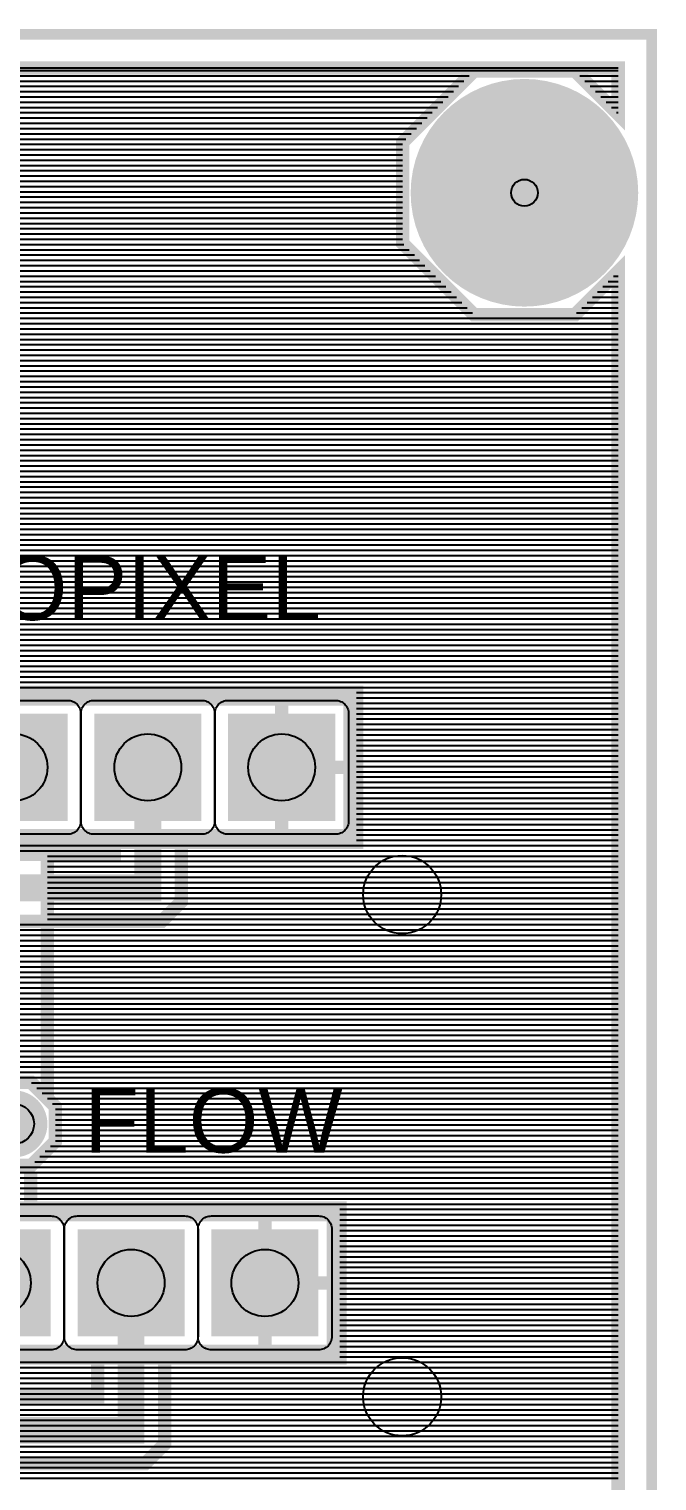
# Model space of a CAD drawing. Header units: inches. Extents: x -1.29 to 1.29, y -0.9 to 0.9.
# Drawn here: x 0.825 to 1.294, y -0.18 to 0.904 of the extents above; entities that cross this region are included whole.
import ezdxf

# ---------------------------------------------------------------- set-up
doc = ezdxf.new("R2010")
doc.units = ezdxf.units.IN
doc.layers.get('0').update_dxf_attribs({"linetype": 'CONTINUOUS'})

# ---------------------------------------------------------------- blocks, each defined once
blk = doc.blocks.new('EPAD')
at = {"const_width": 0.5}
blk.add_lwpolyline([(-0.25, 0, 1), (0.25, 0, 1)], format="xyb", close=True, dxfattribs=at)
blk = doc.blocks.new('RPAD')
blk.add_trace([(-0.5, -0.5), (-0.5, 0.5), (0.5, -0.5), (0.5, 0.5)])

msp = doc.modelspace()

# ---------------------------------------------------------------- linework, layer by layer
for points, const_width in [([(-1.29, -0.89998), (1.29, -0.89998), (1.29, 0.89998), (-1.29, 0.89998), (-1.29, -0.89998)], 0.008), ([(-1.29, -0.89998), (1.29, -0.89998), (1.29, 0.89998), (-1.29, 0.89998), (-1.29, -0.89998)], 0.008), ([(-1.29, -0.89998), (1.29, -0.89998), (1.29, 0.89998), (-1.29, 0.89998), (-1.29, -0.89998)], 0.008), ([(1.265, 0.840402), (1.232689, 0.872713), (1.157302, 0.872713), (1.103996, 0.819406), (1.103996, 0.74402), (1.157302, 0.690713), (1.232689, 0.690713), (1.265, 0.723024), (1.265, -0.751287), (1.220415, -0.706702), (1.145028, -0.706702), (1.091722, -0.760008), (1.091722, -0.835395), (1.131307, -0.87498), (-1.131307, -0.87498), (-1.099, -0.842674), (-1.099, -0.767287), (-1.152307, -0.713981), (-1.227693, -0.713981), (-1.265, -0.751287), (-1.265, 0.87498), (1.265, 0.87498), (1.265, 0.840402)], 0.01), ([(1.265, 0.840402), (1.232689, 0.872713), (1.157302, 0.872713), (1.103996, 0.819406), (1.103996, 0.74402), (1.157302, 0.690713), (1.232689, 0.690713), (1.265, 0.723024), (1.265, -0.751287), (1.220415, -0.706702), (1.145028, -0.706702), (1.091722, -0.760008), (1.091722, -0.835395), (1.131307, -0.87498), (-1.131307, -0.87498), (-1.099, -0.842674), (-1.099, -0.767287), (-1.152307, -0.713981), (-1.227693, -0.713981), (-1.265, -0.751287), (-1.265, 0.87498), (1.265, 0.87498), (1.265, 0.840402)], 0.01), ([(1.069641, 0.296697), (0.838641, 0.296697), (0.838641, 0.105278), (0.844641, 0.099278), (0.844641, 0.073596), (0.826482, 0.055437), (0.800801, 0.055437), (0.782642, 0.073596), (0.782642, 0.099278), (0.788642, 0.105278), (0.788642, 0.296697), (0.757642, 0.296697), (0.757642, 0.408696), (1.069641, 0.408696), (1.069641, 0.296697)], 0.01), ([(0.757642, 0.408696), (1.069641, 0.408696), (1.069641, 0.296697)], 0.01), ([(1.013642, 0.408696), (1.013642, 0.352697)], 0.01), ([(0.763642, 0.302697), (1.063642, 0.302697), (1.063642, 0.402697), (0.763642, 0.402697), (0.763642, 0.302697)], 0.008), ([(0.763642, 0.302697), (1.063642, 0.302697), (1.063642, 0.402697), (0.763642, 0.402697), (0.763642, 0.302697)], 0.008), ([(0.763642, 0.302697), (1.063642, 0.302697), (1.063642, 0.402697), (0.763642, 0.402697), (0.763642, 0.302697)], 0.008), ([(0.913642, 0.352697), (0.913642, 0.262697), (0.546142, 0.262697), (0.501142, 0.262697), (0.452402, 0.311437), (0.371142, 0.311437)], 0.02), ([(1.069641, 0.352697), (1.013642, 0.352697)], 0.01), ([(1.013642, 0.296697), (1.013642, 0.352697)], 0.01), ([(0.511496, 0.287696), (0.888642, 0.287696), (0.888642, 0.296697), (0.757642, 0.296697)], 0.01), ([(1.069641, 0.296697), (0.938641, 0.296697), (0.938641, 0.252342), (0.923996, 0.237697), (0.556496, 0.237697)], 0.01), ([(0.800801, 0.117437), (0.826482, 0.117437), (0.844641, 0.099278), (0.844641, 0.073596), (0.826482, 0.055437), (0.826141, 0.055437), (0.826141, 0.023696), (1.057141, 0.023696), (1.057141, -0.088303), (0.926141, -0.088303), (0.926141, -0.152658), (0.911496, -0.167303), (0.559982, -0.167303)], 0.01), ([(1.057141, -0.088303), (0.745142, -0.088303), (0.745142, 0.023696), (1.057141, 0.023696), (1.057141, -0.088303)], 0.01), ([(0.751142, -0.082303), (1.051142, -0.082303), (1.051142, 0.017697), (0.751142, 0.017697), (0.751142, -0.082303)], 0.008), ([(0.751142, -0.082303), (1.051142, -0.082303), (1.051142, 0.017697), (0.751142, 0.017697), (0.751142, -0.082303)], 0.008), ([(0.751142, -0.082303), (1.051142, -0.082303), (1.051142, 0.017697), (0.751142, 0.017697), (0.751142, -0.082303)], 0.008), ([(1.001142, 0.023696), (1.001142, -0.032303)], 0.01), ([(0.901142, -0.032303), (0.901142, -0.142303), (0.541142, -0.142303)], 0.02), ([(1.057141, -0.032303), (1.001142, -0.032303)], 0.01), ([(1.001142, -0.088303), (1.001142, -0.032303)], 0.01), ([(0.566141, -0.117304), (0.876143, -0.117304), (0.876143, -0.088303), (0.745142, -0.088303)], 0.01)]:
    msp.add_lwpolyline(points, dxfattribs=dict(const_width=const_width))
for points in [[(-1.265, 0.87498), (1.265, 0.87498)], [(-1.265, 0.87498), (1.265, 0.87498)], [(-1.265, 0.873051), (1.265, 0.873051)], [(-1.265, 0.873051), (1.265, 0.873051)], [(-1.130992, 0.869114), (1.153704, 0.869114)], [(-1.130992, 0.869114), (1.153704, 0.869114)], [(1.236287, 0.869114), (1.265, 0.869114)], [(1.236287, 0.869114), (1.265, 0.869114)], [(-1.127055, 0.865177), (1.149767, 0.865177)], [(-1.127055, 0.865177), (1.149767, 0.865177)], [(-1.123118, 0.86124), (1.14583, 0.86124)], [(-1.123118, 0.86124), (1.14583, 0.86124)], [(-1.119181, 0.857303), (1.141893, 0.857303)], [(-1.119181, 0.857303), (1.141893, 0.857303)], [(1.240224, 0.865177), (1.265, 0.865177)], [(1.240224, 0.865177), (1.265, 0.865177)], [(1.244161, 0.86124), (1.265, 0.86124)], [(1.244161, 0.86124), (1.265, 0.86124)], [(1.248098, 0.857303), (1.265, 0.857303)], [(1.248098, 0.857303), (1.265, 0.857303)], [(-1.115244, 0.853366), (1.137956, 0.853366)], [(-1.115244, 0.853366), (1.137956, 0.853366)], [(-1.111307, 0.849429), (1.134019, 0.849429)], [(-1.111307, 0.849429), (1.134019, 0.849429)], [(1.252035, 0.853366), (1.265, 0.853366)], [(1.252035, 0.853366), (1.265, 0.853366)], [(1.255972, 0.849429), (1.265, 0.849429)], [(1.255972, 0.849429), (1.265, 0.849429)], [(-1.10737, 0.845492), (1.130082, 0.845492)], [(-1.10737, 0.845492), (1.130082, 0.845492)], [(-1.103433, 0.841555), (1.126145, 0.841555)], [(-1.103433, 0.841555), (1.126145, 0.841555)], [(-1.099496, 0.837618), (1.122208, 0.837618)], [(-1.099496, 0.837618), (1.122208, 0.837618)], [(1.259909, 0.845492), (1.265, 0.845492)], [(1.259909, 0.845492), (1.265, 0.845492)], [(1.263846, 0.841555), (1.265, 0.841555)], [(1.263846, 0.841555), (1.265, 0.841555)], [(-1.095559, 0.833681), (1.118271, 0.833681)], [(-1.095559, 0.833681), (1.118271, 0.833681)], [(-1.091622, 0.829744), (1.114334, 0.829744)], [(-1.091622, 0.829744), (1.114334, 0.829744)], [(-1.087685, 0.825807), (1.110397, 0.825807)], [(-1.087685, 0.825807), (1.110397, 0.825807)], [(-1.083748, 0.82187), (1.10646, 0.82187)], [(-1.083748, 0.82187), (1.10646, 0.82187)], [(-1.081284, 0.817933), (1.103996, 0.817933)], [(-1.081284, 0.817933), (1.103996, 0.817933)], [(-1.081284, 0.813996), (1.103996, 0.813996)], [(-1.081284, 0.813996), (1.103996, 0.813996)], [(-1.081284, 0.810059), (1.103996, 0.810059)], [(-1.081284, 0.810059), (1.103996, 0.810059)], [(-1.081284, 0.806122), (1.103996, 0.806122)], [(-1.081284, 0.806122), (1.103996, 0.806122)], [(-1.081284, 0.802185), (1.103996, 0.802185)], [(-1.081284, 0.802185), (1.103996, 0.802185)], [(-1.081284, 0.798248), (1.103996, 0.798248)], [(-1.081284, 0.798248), (1.103996, 0.798248)], [(-1.081284, 0.794311), (1.103996, 0.794311)], [(-1.081284, 0.794311), (1.103996, 0.794311)], [(-1.081284, 0.790374), (1.103996, 0.790374)], [(-1.081284, 0.786437), (1.103996, 0.786437)], [(-1.081284, 0.7825), (1.103996, 0.7825)], [(0.734641, 0.790374), (1.103996, 0.790374)], [(0.734641, 0.786437), (1.103996, 0.786437)], [(0.734641, 0.7825), (1.103996, 0.7825)], [(-1.081284, 0.778563), (1.103996, 0.778563)], [(-1.081284, 0.774626), (1.103996, 0.774626)], [(-1.081284, 0.770689), (1.103996, 0.770689)], [(0.734641, 0.778563), (1.103996, 0.778563)], [(0.734641, 0.774626), (1.103996, 0.774626)], [(0.734641, 0.770689), (1.103996, 0.770689)], [(-1.081284, 0.766752), (1.103996, 0.766752)], [(-1.081284, 0.762815), (1.103996, 0.762815)], [(0.734641, 0.766752), (1.103996, 0.766752)], [(0.734641, 0.762815), (1.103996, 0.762815)], [(-1.081284, 0.758878), (1.103996, 0.758878)], [(-1.081284, 0.754941), (1.103996, 0.754941)], [(-1.081284, 0.751004), (1.103996, 0.751004)], [(0.734641, 0.758878), (1.103996, 0.758878)], [(0.734641, 0.754941), (1.103996, 0.754941)], [(0.734641, 0.751004), (1.103996, 0.751004)], [(-1.08611, 0.739193), (1.108823, 0.739193)], [(-1.082173, 0.74313), (1.104886, 0.74313)], [(-1.081284, 0.747067), (1.103996, 0.747067)], [(0.734641, 0.747067), (1.103996, 0.747067)], [(0.734641, 0.74313), (1.104886, 0.74313)], [(0.734641, 0.739193), (1.108823, 0.739193)], [(-1.097921, 0.727382), (1.120634, 0.727382)], [(-1.093984, 0.731319), (1.116697, 0.731319)], [(-1.090047, 0.735256), (1.11276, 0.735256)], [(0.734641, 0.735256), (1.11276, 0.735256)], [(0.734641, 0.731319), (1.116697, 0.731319)], [(0.734641, 0.727382), (1.120634, 0.727382)], [(-1.109732, 0.715571), (1.132445, 0.715571)], [(-1.105795, 0.719508), (1.128508, 0.719508)], [(-1.101858, 0.723445), (1.124571, 0.723445)], [(0.554882, 0.723445), (1.124571, 0.723445)], [(0.734641, 0.719508), (1.128508, 0.719508)], [(0.734641, 0.715571), (1.132445, 0.715571)], [(1.257546, 0.715571), (1.265, 0.715571)], [(1.257546, 0.715571), (1.265, 0.715571)], [(1.261483, 0.719508), (1.265, 0.719508)], [(1.261483, 0.719508), (1.265, 0.719508)], [(-1.117606, 0.707697), (1.140319, 0.707697)], [(-1.113669, 0.711634), (1.136382, 0.711634)], [(0.734641, 0.711634), (1.136382, 0.711634)], [(0.734641, 0.707697), (1.140319, 0.707697)], [(1.249672, 0.707697), (1.265, 0.707697)], [(1.249672, 0.707697), (1.265, 0.707697)], [(1.253609, 0.711634), (1.265, 0.711634)], [(1.253609, 0.711634), (1.265, 0.711634)], [(-1.129417, 0.695886), (1.15213, 0.695886)], [(-1.12548, 0.699823), (1.148193, 0.699823)], [(-1.121543, 0.70376), (1.144256, 0.70376)], [(0.734641, 0.70376), (1.144256, 0.70376)], [(0.734641, 0.699823), (1.148193, 0.699823)], [(0.734641, 0.695886), (1.15213, 0.695886)], [(1.237861, 0.695886), (1.265, 0.695886)], [(1.237861, 0.695886), (1.265, 0.695886)], [(1.241798, 0.699823), (1.265, 0.699823)], [(1.241798, 0.699823), (1.265, 0.699823)], [(1.245735, 0.70376), (1.265, 0.70376)], [(1.245735, 0.70376), (1.265, 0.70376)], [(-1.265, 0.688012), (1.265, 0.688012)], [(-1.265, 0.684075), (1.265, 0.684075)], [(-1.133354, 0.691949), (1.156067, 0.691949)], [(0.734641, 0.691949), (1.156067, 0.691949)], [(0.734641, 0.688012), (1.265, 0.688012)], [(0.734641, 0.684075), (1.265, 0.684075)], [(1.233924, 0.691949), (1.265, 0.691949)], [(1.233924, 0.691949), (1.265, 0.691949)], [(-1.265, 0.680138), (1.265, 0.680138)], [(-1.265, 0.676201), (1.265, 0.676201)], [(-1.265, 0.672264), (1.265, 0.672264)], [(0.734641, 0.680138), (1.265, 0.680138)], [(0.734641, 0.676201), (1.265, 0.676201)], [(0.734641, 0.672264), (1.265, 0.672264)], [(-1.265, 0.668327), (1.265, 0.668327)], [(-1.265, 0.66439), (1.265, 0.66439)], [(0.734641, 0.668327), (1.265, 0.668327)], [(0.734641, 0.66439), (1.265, 0.66439)], [(-1.265, 0.660453), (1.265, 0.660453)], [(-1.265, 0.656516), (1.265, 0.656516)], [(-1.265, 0.652579), (1.265, 0.652579)], [(0.554882, 0.652579), (1.265, 0.652579)], [(0.734641, 0.660453), (1.265, 0.660453)], [(0.734641, 0.656516), (1.265, 0.656516)], [(-1.265, 0.648642), (1.265, 0.648642)], [(-1.265, 0.644705), (1.265, 0.644705)], [(-1.265, 0.640768), (1.265, 0.640768)], [(0.554882, 0.648642), (1.265, 0.648642)], [(0.554882, 0.644705), (1.265, 0.644705)], [(0.554882, 0.640768), (1.265, 0.640768)], [(-1.265, 0.636831), (1.265, 0.636831)], [(-1.265, 0.632894), (1.265, 0.632894)], [(-1.265, 0.628957), (1.265, 0.628957)], [(0.554882, 0.636831), (1.265, 0.636831)], [(0.554882, 0.632894), (1.265, 0.632894)], [(0.554882, 0.628957), (1.265, 0.628957)], [(-1.265, 0.62502), (1.265, 0.62502)], [(-1.265, 0.621083), (1.265, 0.621083)], [(0.554882, 0.62502), (1.265, 0.62502)], [(0.554882, 0.621083), (1.265, 0.621083)], [(-1.265, 0.617146), (1.265, 0.617146)], [(-1.265, 0.613209), (1.265, 0.613209)], [(-1.265, 0.609272), (1.265, 0.609272)], [(0.554882, 0.617146), (1.265, 0.617146)], [(0.554882, 0.613209), (1.265, 0.613209)], [(0.554882, 0.609272), (1.265, 0.609272)], [(-1.265, 0.605335), (1.265, 0.605335)], [(-1.265, 0.601398), (1.265, 0.601398)], [(-1.265, 0.597461), (1.265, 0.597461)], [(0.554882, 0.605335), (1.265, 0.605335)], [(0.554882, 0.601398), (1.265, 0.601398)], [(0.554882, 0.597461), (1.265, 0.597461)], [(-1.265, 0.593524), (1.265, 0.593524)], [(-1.265, 0.589587), (1.265, 0.589587)], [(-1.265, 0.58565), (1.265, 0.58565)], [(0.554882, 0.593524), (1.265, 0.593524)], [(0.554882, 0.589587), (1.265, 0.589587)], [(0.554882, 0.58565), (1.265, 0.58565)], [(-1.265, 0.581713), (1.265, 0.581713)], [(-1.265, 0.577776), (1.265, 0.577776)], [(0.554882, 0.581713), (1.265, 0.581713)], [(0.554882, 0.577776), (1.265, 0.577776)], [(-1.265, 0.573839), (1.265, 0.573839)], [(-1.265, 0.569902), (1.265, 0.569902)], [(-1.265, 0.565965), (1.265, 0.565965)], [(0.554882, 0.573839), (1.265, 0.573839)], [(0.554882, 0.569902), (1.265, 0.569902)], [(0.554882, 0.565965), (1.265, 0.565965)], [(-1.265, 0.562028), (1.265, 0.562028)], [(-1.265, 0.558091), (1.265, 0.558091)], [(-1.265, 0.554154), (1.265, 0.554154)], [(0.554882, 0.562028), (1.265, 0.562028)], [(0.554882, 0.558091), (1.265, 0.558091)], [(0.554882, 0.554154), (1.265, 0.554154)], [(-1.265, 0.550217), (1.265, 0.550217)], [(-1.265, 0.54628), (1.265, 0.54628)], [(-1.265, 0.542343), (1.265, 0.542343)], [(0.554882, 0.550217), (1.265, 0.550217)], [(0.554882, 0.54628), (1.265, 0.54628)], [(0.554882, 0.542343), (1.265, 0.542343)], [(-1.265, 0.538406), (1.265, 0.538406)], [(-1.265, 0.534469), (1.265, 0.534469)], [(0.554882, 0.538406), (1.265, 0.538406)], [(0.554882, 0.534469), (1.265, 0.534469)], [(-1.265, 0.530532), (1.265, 0.530532)], [(-1.265, 0.526594), (1.265, 0.526594)], [(-1.265, 0.522657), (1.265, 0.522657)], [(0.554882, 0.530532), (1.265, 0.530532)], [(0.554882, 0.526594), (1.265, 0.526594)], [(0.563381, 0.522657), (1.265, 0.522657)], [(-1.265, 0.51872), (1.265, 0.51872)], [(-1.265, 0.514783), (1.265, 0.514783)], [(-1.265, 0.510846), (1.265, 0.510846)], [(0.563381, 0.51872), (1.265, 0.51872)], [(0.563381, 0.514783), (1.265, 0.514783)], [(0.563381, 0.510846), (1.265, 0.510846)], [(-0.210393, 0.506909), (1.265, 0.506909)], [(-0.206456, 0.502972), (1.265, 0.502972)], [(-0.206358, 0.499035), (1.265, 0.499035)], [(0.563381, 0.506909), (1.265, 0.506909)], [(0.563381, 0.502972), (1.265, 0.502972)], [(0.563381, 0.499035), (1.265, 0.499035)], [(-0.207716, 0.491161), (1.265, 0.491161)], [(-0.206358, 0.495098), (1.265, 0.495098)], [(0.563381, 0.495098), (1.265, 0.495098)], [(0.563381, 0.491161), (1.265, 0.491161)], [(-1.265, 0.483287), (1.265, 0.483287)], [(-1.265, 0.47935), (1.265, 0.47935)], [(-0.211653, 0.487224), (1.265, 0.487224)], [(0.563381, 0.487224), (1.265, 0.487224)], [(0.563381, 0.483287), (1.265, 0.483287)], [(0.563381, 0.47935), (1.265, 0.47935)], [(-1.265, 0.475413), (1.265, 0.475413)], [(-0.51496, 0.471476), (1.265, 0.471476)], [(-0.511358, 0.467539), (1.265, 0.467539)], [(0.563381, 0.475413), (1.265, 0.475413)], [(0.563381, 0.471476), (1.265, 0.471476)], [(0.563381, 0.467539), (1.265, 0.467539)], [(-0.513149, 0.455728), (1.265, 0.455728)], [(-0.511358, 0.463602), (1.265, 0.463602)], [(-0.511358, 0.459665), (1.265, 0.459665)], [(0.563381, 0.463602), (1.265, 0.463602)], [(0.563381, 0.459665), (1.265, 0.459665)], [(0.563381, 0.455728), (1.265, 0.455728)], [(-1.265, 0.447854), (1.265, 0.447854)], [(-0.517086, 0.451791), (1.265, 0.451791)], [(0.563381, 0.451791), (1.265, 0.451791)], [(0.563381, 0.447854), (1.265, 0.447854)], [(-1.265, 0.443917), (1.265, 0.443917)], [(-1.265, 0.43998), (1.265, 0.43998)], [(-1.265, 0.436043), (1.265, 0.436043)], [(0.384843, 0.436043), (1.265, 0.436043)], [(0.563381, 0.443917), (1.265, 0.443917)], [(0.563381, 0.43998), (1.265, 0.43998)], [(-1.265, 0.432106), (1.265, 0.432106)], [(-1.265, 0.428169), (1.265, 0.428169)], [(-1.265, 0.424232), (1.265, 0.424232)], [(0.373031, 0.424232), (1.265, 0.424232)], [(0.376969, 0.428169), (1.265, 0.428169)], [(0.380906, 0.432106), (1.265, 0.432106)], [(-1.265, 0.420295), (1.265, 0.420295)], [(-1.265, 0.416358), (1.265, 0.416358)], [(-1.265, 0.412421), (1.265, 0.412421)], [(0.36122, 0.412421), (1.265, 0.412421)], [(0.365157, 0.416358), (1.265, 0.416358)], [(0.369094, 0.420295), (1.265, 0.420295)], [(0.773642, 0.402697), (0.853642, 0.402697), (0.854681, 0.402646), (0.855686, 0.402498), (0.856653, 0.402256), (0.857577, 0.401925), (0.858454, 0.401511), (0.859278, 0.401016), (0.860045, 0.400446), (0.860751, 0.399806), (0.861391, 0.3991), (0.861961, 0.398333), (0.862455, 0.397509), (0.86287, 0.396632), (0.863201, 0.395708), (0.863443, 0.394741), (0.863591, 0.393736), (0.863642, 0.392697), (0.863642, 0.312697), (0.863591, 0.311657), (0.863443, 0.310652), (0.863201, 0.309685), (0.86287, 0.308761), (0.862455, 0.307885), (0.861961, 0.307061), (0.861391, 0.306294), (0.860751, 0.305587), (0.860045, 0.304947), (0.859278, 0.304378), (0.858454, 0.303883), (0.857577, 0.303468), (0.856653, 0.303138), (0.855686, 0.302896), (0.854681, 0.302747), (0.853642, 0.302697), (0.773642, 0.302697)], [(1.069641, 0.408484), (1.265, 0.408484)], [(1.069641, 0.408484), (1.265, 0.408484)], [(1.069641, 0.404547), (1.265, 0.404547)], [(1.069641, 0.404547), (1.265, 0.404547)], [(1.069641, 0.40061), (1.265, 0.40061)], [(1.069641, 0.40061), (1.265, 0.40061)], [(1.069641, 0.396673), (1.265, 0.396673)], [(1.069641, 0.396673), (1.265, 0.396673)], [(1.069641, 0.392736), (1.265, 0.392736)], [(1.069641, 0.392736), (1.265, 0.392736)], [(1.069641, 0.388799), (1.265, 0.388799)], [(1.069641, 0.388799), (1.265, 0.388799)], [(1.069641, 0.384862), (1.265, 0.384862)], [(1.069641, 0.384862), (1.265, 0.384862)], [(1.069641, 0.380925), (1.265, 0.380925)], [(1.069641, 0.380925), (1.265, 0.380925)], [(1.069641, 0.376988), (1.265, 0.376988)], [(1.069641, 0.376988), (1.265, 0.376988)], [(1.069641, 0.373051), (1.265, 0.373051)], [(1.069641, 0.373051), (1.265, 0.373051)], [(1.069641, 0.369114), (1.265, 0.369114)], [(1.069641, 0.369114), (1.265, 0.369114)], [(1.069641, 0.365177), (1.265, 0.365177)], [(1.069641, 0.365177), (1.265, 0.365177)], [(1.069641, 0.36124), (1.265, 0.36124)], [(1.069641, 0.36124), (1.265, 0.36124)], [(1.069641, 0.357303), (1.265, 0.357303)], [(1.069641, 0.357303), (1.265, 0.357303)], [(1.069641, 0.353366), (1.265, 0.353366)], [(1.069641, 0.353366), (1.265, 0.353366)], [(1.069641, 0.349429), (1.265, 0.349429)], [(1.069641, 0.349429), (1.265, 0.349429)], [(1.069641, 0.345492), (1.265, 0.345492)], [(1.069641, 0.345492), (1.265, 0.345492)], [(1.069641, 0.341555), (1.265, 0.341555)], [(1.069641, 0.341555), (1.265, 0.341555)], [(1.069641, 0.337618), (1.265, 0.337618)], [(1.069641, 0.337618), (1.265, 0.337618)], [(1.069641, 0.333681), (1.265, 0.333681)], [(1.069641, 0.333681), (1.265, 0.333681)], [(1.069641, 0.329744), (1.265, 0.329744)], [(1.069641, 0.329744), (1.265, 0.329744)], [(1.069641, 0.325807), (1.265, 0.325807)], [(1.069641, 0.325807), (1.265, 0.325807)], [(1.069641, 0.32187), (1.265, 0.32187)], [(1.069641, 0.32187), (1.265, 0.32187)], [(1.069641, 0.317933), (1.265, 0.317933)], [(1.069641, 0.317933), (1.265, 0.317933)], [(1.069641, 0.313996), (1.265, 0.313996)], [(1.069641, 0.313996), (1.265, 0.313996)], [(1.069641, 0.310059), (1.265, 0.310059)], [(1.069641, 0.310059), (1.265, 0.310059)], [(1.069641, 0.306122), (1.265, 0.306122)], [(1.069641, 0.306122), (1.265, 0.306122)], [(0.504882, 0.294311), (0.888642, 0.294311)], [(0.838641, 0.294311), (1.265, 0.294311)], [(0.938641, 0.294311), (1.265, 0.294311)], [(1.069641, 0.302185), (1.265, 0.302185)], [(1.069641, 0.302185), (1.265, 0.302185)], [(1.069641, 0.298248), (1.265, 0.298248)], [(1.069641, 0.298248), (1.265, 0.298248)], [(0.508819, 0.290374), (0.888642, 0.290374)], [(0.838641, 0.290374), (1.265, 0.290374)], [(0.838641, 0.286437), (1.265, 0.286437)], [(0.838641, 0.2825), (1.265, 0.2825)], [(0.938641, 0.290374), (1.265, 0.290374)], [(0.938641, 0.286437), (1.265, 0.286437)], [(0.938641, 0.2825), (1.265, 0.2825)], [(0.838641, 0.278563), (1.265, 0.278563)], [(0.838641, 0.274626), (1.265, 0.274626)], [(0.938641, 0.278563), (1.265, 0.278563)], [(0.938641, 0.274626), (1.265, 0.274626)], [(0.838641, 0.270689), (1.265, 0.270689)], [(0.838641, 0.266752), (1.265, 0.266752)], [(0.838641, 0.262815), (1.265, 0.262815)], [(0.938641, 0.270689), (1.265, 0.270689)], [(0.938641, 0.266752), (1.265, 0.266752)], [(0.938641, 0.262815), (1.265, 0.262815)], [(0.838641, 0.258878), (1.265, 0.258878)], [(0.838641, 0.254941), (1.265, 0.254941)], [(0.838641, 0.251004), (1.265, 0.251004)], [(0.937303, 0.251004), (1.265, 0.251004)], [(0.938641, 0.258878), (1.265, 0.258878)], [(0.938641, 0.254941), (1.265, 0.254941)], [(0.838641, 0.247067), (1.265, 0.247067)], [(0.838641, 0.24313), (1.265, 0.24313)], [(0.838641, 0.239193), (1.265, 0.239193)], [(0.925492, 0.239193), (1.265, 0.239193)], [(0.929429, 0.24313), (1.265, 0.24313)], [(0.933366, 0.247067), (1.265, 0.247067)], [(0.550118, 0.231319), (1.265, 0.231319)], [(0.554055, 0.235256), (1.265, 0.235256)], [(0.838641, 0.235256), (1.265, 0.235256)], [(0.838641, 0.231319), (1.265, 0.231319)], [(0.538307, 0.219508), (1.265, 0.219508)], [(0.542244, 0.223445), (1.265, 0.223445)], [(0.546181, 0.227382), (1.265, 0.227382)], [(0.838641, 0.227382), (1.265, 0.227382)], [(0.838641, 0.223445), (1.265, 0.223445)], [(0.838641, 0.219508), (1.265, 0.219508)], [(0.526496, 0.207697), (1.265, 0.207697)], [(0.530433, 0.211634), (1.265, 0.211634)], [(0.53437, 0.215571), (1.265, 0.215571)], [(0.838641, 0.215571), (1.265, 0.215571)], [(0.838641, 0.211634), (1.265, 0.211634)], [(0.838641, 0.207697), (1.265, 0.207697)], [(0.514685, 0.195886), (1.265, 0.195886)], [(0.518622, 0.199823), (1.265, 0.199823)], [(0.522559, 0.20376), (1.265, 0.20376)], [(0.838641, 0.20376), (1.265, 0.20376)], [(0.838641, 0.199823), (1.265, 0.199823)], [(0.838641, 0.195886), (1.265, 0.195886)], [(0.506811, 0.188012), (1.265, 0.188012)], [(0.510748, 0.191949), (1.265, 0.191949)], [(0.838641, 0.191949), (1.265, 0.191949)], [(0.838641, 0.188012), (1.265, 0.188012)], [(0.495, 0.176201), (1.265, 0.176201)], [(0.498937, 0.180138), (1.265, 0.180138)], [(0.502874, 0.184075), (1.265, 0.184075)], [(0.838641, 0.184075), (1.265, 0.184075)], [(0.838641, 0.180138), (1.265, 0.180138)], [(0.838641, 0.176201), (1.265, 0.176201)], [(0.483189, 0.16439), (1.265, 0.16439)], [(0.487126, 0.168327), (1.265, 0.168327)], [(0.491063, 0.172264), (1.265, 0.172264)], [(0.838641, 0.172264), (1.265, 0.172264)], [(0.838641, 0.168327), (1.265, 0.168327)], [(0.838641, 0.16439), (1.265, 0.16439)], [(0.477141, 0.156516), (1.265, 0.156516)], [(0.477141, 0.152579), (1.265, 0.152579)], [(0.479252, 0.160453), (1.265, 0.160453)], [(0.838641, 0.160453), (1.265, 0.160453)], [(0.838641, 0.156516), (1.265, 0.156516)], [(0.838641, 0.152579), (1.265, 0.152579)], [(0.47199, 0.144705), (1.265, 0.144705)], [(0.475927, 0.148642), (1.265, 0.148642)], [(0.838641, 0.148642), (1.265, 0.148642)], [(0.838641, 0.144705), (1.265, 0.144705)], [(0.460179, 0.132894), (1.265, 0.132894)], [(0.464116, 0.136831), (1.265, 0.136831)], [(0.468053, 0.140768), (1.265, 0.140768)], [(0.838641, 0.140768), (1.265, 0.140768)], [(0.838641, 0.136831), (1.265, 0.136831)], [(0.838641, 0.132894), (1.265, 0.132894)], [(0.396141, 0.128957), (1.265, 0.128957)], [(0.396141, 0.12502), (1.265, 0.12502)], [(0.396141, 0.121083), (1.265, 0.121083)], [(0.838641, 0.128957), (1.265, 0.128957)], [(0.838641, 0.12502), (1.265, 0.12502)], [(0.838641, 0.121083), (1.265, 0.121083)], [(0.826773, 0.117146), (1.265, 0.117146)], [(0.83071, 0.113209), (1.265, 0.113209)], [(0.834647, 0.109272), (1.265, 0.109272)], [(0.838641, 0.117146), (1.265, 0.117146)], [(0.838641, 0.113209), (1.265, 0.113209)], [(0.838641, 0.109272), (1.265, 0.109272)], [(0.838584, 0.105335), (1.265, 0.105335)], [(0.838641, 0.105335), (1.265, 0.105335)], [(0.842521, 0.101398), (1.265, 0.101398)], [(0.842521, 0.101398), (1.265, 0.101398)], [(0.844641, 0.097461), (1.265, 0.097461)], [(0.844641, 0.097461), (1.265, 0.097461)], [(0.844641, 0.093524), (1.265, 0.093524)], [(0.844641, 0.093524), (1.265, 0.093524)], [(0.844641, 0.089587), (1.265, 0.089587)], [(0.844641, 0.089587), (1.265, 0.089587)], [(0.844641, 0.08565), (1.265, 0.08565)], [(0.844641, 0.08565), (1.265, 0.08565)], [(0.844641, 0.081713), (1.265, 0.081713)], [(0.844641, 0.081713), (1.265, 0.081713)], [(0.844641, 0.077776), (1.265, 0.077776)], [(0.844641, 0.077776), (1.265, 0.077776)], [(0.837009, 0.065965), (1.265, 0.065965)], [(0.837009, 0.065965), (1.265, 0.065965)], [(0.840946, 0.069902), (1.265, 0.069902)], [(0.840946, 0.069902), (1.265, 0.069902)], [(0.844641, 0.073839), (1.265, 0.073839)], [(0.844641, 0.073839), (1.265, 0.073839)], [(0.829135, 0.058091), (1.265, 0.058091)], [(0.829135, 0.058091), (1.265, 0.058091)], [(0.833072, 0.062028), (1.265, 0.062028)], [(0.833072, 0.062028), (1.265, 0.062028)], [(0.471141, 0.054154), (1.265, 0.054154)], [(0.471141, 0.050217), (1.265, 0.050217)], [(0.471141, 0.04628), (1.265, 0.04628)], [(0.826141, 0.054154), (1.265, 0.054154)], [(0.826141, 0.050217), (1.265, 0.050217)], [(0.826141, 0.04628), (1.265, 0.04628)], [(0.471141, 0.042343), (1.265, 0.042343)], [(0.471141, 0.038406), (1.265, 0.038406)], [(0.471141, 0.034469), (1.265, 0.034469)], [(0.826141, 0.042343), (1.265, 0.042343)], [(0.826141, 0.038406), (1.265, 0.038406)], [(0.826141, 0.034469), (1.265, 0.034469)], [(0.471141, 0.030531), (1.265, 0.030531)], [(0.471141, 0.026594), (1.265, 0.026594)], [(0.826141, 0.030531), (1.265, 0.030531)], [(0.826141, 0.026594), (1.265, 0.026594)], [(1.057141, 0.022657), (1.265, 0.022657)], [(1.057141, 0.022657), (1.265, 0.022657)], [(0.761142, 0.017697), (0.841142, 0.017697), (0.842181, 0.017646), (0.843186, 0.017498), (0.844153, 0.017256), (0.845077, 0.016925), (0.845954, 0.016511), (0.846778, 0.016016), (0.847545, 0.015446), (0.848251, 0.014806), (0.848891, 0.0141), (0.849461, 0.013333), (0.849955, 0.012509), (0.85037, 0.011632), (0.850701, 0.010708), (0.850943, 0.009741), (0.851091, 0.008736), (0.851142, 0.007697), (0.851142, -0.072303), (0.851091, -0.073343), (0.850943, -0.074348), (0.850701, -0.075315), (0.85037, -0.076239), (0.849955, -0.077115), (0.849461, -0.077939), (0.848891, -0.078706), (0.848251, -0.079413), (0.847545, -0.080053), (0.846778, -0.080622), (0.845954, -0.081117), (0.845077, -0.081531), (0.844153, -0.081862), (0.843186, -0.082104), (0.842181, -0.082253), (0.841142, -0.082303), (0.761142, -0.082303)], [(1.057141, 0.01872), (1.265, 0.01872)], [(1.057141, 0.01872), (1.265, 0.01872)], [(1.057141, 0.014783), (1.265, 0.014783)], [(1.057141, 0.014783), (1.265, 0.014783)], [(1.057141, 0.010846), (1.265, 0.010846)], [(1.057141, 0.010846), (1.265, 0.010846)], [(1.057141, 0.006909), (1.265, 0.006909)], [(1.057141, 0.006909), (1.265, 0.006909)], [(1.057141, 0.002972), (1.265, 0.002972)], [(1.057141, 0.002972), (1.265, 0.002972)], [(1.057141, -0.000965), (1.265, -0.000965)], [(1.057141, -0.000965), (1.265, -0.000965)], [(1.057141, -0.004902), (1.265, -0.004902)], [(1.057141, -0.004902), (1.265, -0.004902)], [(1.057141, -0.008839), (1.265, -0.008839)], [(1.057141, -0.008839), (1.265, -0.008839)], [(1.057141, -0.012776), (1.265, -0.012776)], [(1.057141, -0.012776), (1.265, -0.012776)], [(1.057141, -0.016713), (1.265, -0.016713)], [(1.057141, -0.016713), (1.265, -0.016713)], [(1.057141, -0.02065), (1.265, -0.02065)], [(1.057141, -0.02065), (1.265, -0.02065)], [(1.057141, -0.024587), (1.265, -0.024587)], [(1.057141, -0.024587), (1.265, -0.024587)], [(1.057141, -0.028524), (1.265, -0.028524)], [(1.057141, -0.028524), (1.265, -0.028524)], [(1.057141, -0.032461), (1.265, -0.032461)], [(1.057141, -0.032461), (1.265, -0.032461)], [(1.057141, -0.036398), (1.265, -0.036398)], [(1.057141, -0.036398), (1.265, -0.036398)], [(1.057141, -0.040335), (1.265, -0.040335)], [(1.057141, -0.040335), (1.265, -0.040335)], [(1.057141, -0.044272), (1.265, -0.044272)], [(1.057141, -0.044272), (1.265, -0.044272)], [(1.057141, -0.048209), (1.265, -0.048209)], [(1.057141, -0.048209), (1.265, -0.048209)], [(1.057141, -0.052146), (1.265, -0.052146)], [(1.057141, -0.052146), (1.265, -0.052146)], [(1.057141, -0.056083), (1.265, -0.056083)], [(1.057141, -0.056083), (1.265, -0.056083)], [(1.057141, -0.06002), (1.265, -0.06002)], [(1.057141, -0.06002), (1.265, -0.06002)], [(1.057141, -0.063957), (1.265, -0.063957)], [(1.057141, -0.063957), (1.265, -0.063957)], [(1.057141, -0.067894), (1.265, -0.067894)], [(1.057141, -0.067894), (1.265, -0.067894)], [(1.057141, -0.071831), (1.265, -0.071831)], [(1.057141, -0.071831), (1.265, -0.071831)], [(1.057141, -0.075768), (1.265, -0.075768)], [(1.057141, -0.075768), (1.265, -0.075768)], [(1.057141, -0.079705), (1.265, -0.079705)], [(1.057141, -0.079705), (1.265, -0.079705)], [(1.057141, -0.083642), (1.265, -0.083642)], [(1.057141, -0.083642), (1.265, -0.083642)], [(-0.537351, -0.095453), (1.265, -0.095453)], [(0.457283, -0.091516), (1.265, -0.091516)], [(0.566141, -0.091516), (0.876143, -0.091516)], [(0.566141, -0.095453), (0.876143, -0.095453)], [(0.926141, -0.091516), (1.265, -0.091516)], [(0.926141, -0.095453), (1.265, -0.095453)], [(1.057141, -0.087579), (1.265, -0.087579)], [(1.057141, -0.087579), (1.265, -0.087579)], [(-0.535315, -0.09939), (1.265, -0.09939)], [(-0.53328, -0.103327), (1.265, -0.103327)], [(-0.531245, -0.107264), (1.265, -0.107264)], [(0.566141, -0.09939), (0.876143, -0.09939)], [(0.566141, -0.103327), (0.876143, -0.103327)], [(0.566141, -0.107264), (0.876143, -0.107264)], [(0.926141, -0.09939), (1.265, -0.09939)], [(0.926141, -0.103327), (1.265, -0.103327)], [(0.926141, -0.107264), (1.265, -0.107264)], [(-0.52921, -0.111201), (1.265, -0.111201)], [(0.557817, -0.115138), (1.265, -0.115138)], [(0.561754, -0.119075), (1.265, -0.119075)], [(0.566141, -0.111201), (0.876143, -0.111201)], [(0.566141, -0.115138), (0.876143, -0.115138)], [(0.926141, -0.111201), (1.265, -0.111201)], [(0.926141, -0.115138), (1.265, -0.115138)], [(0.926141, -0.119075), (1.265, -0.119075)], [(0.565691, -0.123012), (1.265, -0.123012)], [(0.569628, -0.126949), (1.265, -0.126949)], [(0.926141, -0.123012), (1.265, -0.123012)], [(0.926141, -0.126949), (1.265, -0.126949)], [(0.572141, -0.130886), (1.265, -0.130886)], [(0.572141, -0.134823), (1.265, -0.134823)], [(0.572141, -0.13876), (1.265, -0.13876)], [(0.926141, -0.130886), (1.265, -0.130886)], [(0.926141, -0.134823), (1.265, -0.134823)], [(0.926141, -0.13876), (1.265, -0.13876)], [(0.572141, -0.142697), (1.265, -0.142697)], [(0.572141, -0.146634), (1.265, -0.146634)], [(0.572141, -0.150571), (1.265, -0.150571)], [(0.926141, -0.142697), (1.265, -0.142697)], [(0.926141, -0.146634), (1.265, -0.146634)], [(0.926141, -0.150571), (1.265, -0.150571)], [(0.564903, -0.162382), (1.265, -0.162382)], [(0.56884, -0.158445), (1.265, -0.158445)], [(0.572141, -0.154508), (1.265, -0.154508)], [(0.916417, -0.162382), (1.265, -0.162382)], [(0.920354, -0.158445), (1.265, -0.158445)], [(0.924291, -0.154508), (1.265, -0.154508)], [(0.557029, -0.170256), (1.265, -0.170256)], [(0.557029, -0.170256), (1.265, -0.170256)], [(0.560966, -0.166319), (1.265, -0.166319)], [(0.91248, -0.166319), (1.265, -0.166319)], [(-1.265, -0.174193), (1.265, -0.174193)], [(-1.265, -0.17813), (1.265, -0.17813)], [(0.396141, -0.174193), (1.265, -0.174193)], [(0.396141, -0.17813), (1.265, -0.17813)]]:
    msp.add_lwpolyline(points)
for points in [[(0.873642, 0.402697), (0.953642, 0.402697), (0.954681, 0.402646), (0.955686, 0.402498), (0.956653, 0.402256), (0.957577, 0.401925), (0.958454, 0.401511), (0.959278, 0.401016), (0.960045, 0.400446), (0.960751, 0.399806), (0.961391, 0.3991), (0.961961, 0.398333), (0.962455, 0.397509), (0.96287, 0.396632), (0.963201, 0.395708), (0.963443, 0.394741), (0.963591, 0.393736), (0.963642, 0.392697), (0.963642, 0.312697), (0.963591, 0.311657), (0.963443, 0.310652), (0.963201, 0.309685), (0.96287, 0.308761), (0.962455, 0.307885), (0.961961, 0.307061), (0.961391, 0.306294), (0.960751, 0.305587), (0.960045, 0.304947), (0.959278, 0.304378), (0.958454, 0.303883), (0.957577, 0.303468), (0.956653, 0.303138), (0.955686, 0.302896), (0.954681, 0.302747), (0.953642, 0.302697), (0.873642, 0.302697), (0.872602, 0.302747), (0.871597, 0.302896), (0.87063, 0.303138), (0.869706, 0.303468), (0.86883, 0.303883), (0.868006, 0.304378), (0.867238, 0.304947), (0.866532, 0.305587), (0.865892, 0.306294), (0.865323, 0.307061), (0.864828, 0.307885), (0.864413, 0.308761), (0.864083, 0.309685), (0.863841, 0.310652), (0.863692, 0.311657), (0.863642, 0.312697), (0.863642, 0.392697), (0.863692, 0.393736), (0.863841, 0.394741), (0.864083, 0.395708), (0.864413, 0.396632), (0.864828, 0.397509), (0.865323, 0.398333), (0.865892, 0.3991), (0.866532, 0.399806), (0.867238, 0.400446), (0.868006, 0.401016), (0.86883, 0.401511), (0.869706, 0.401925), (0.87063, 0.402256), (0.871597, 0.402498), (0.872602, 0.402646), (0.873642, 0.402697)], [(0.973642, 0.402697), (1.053642, 0.402697), (1.054681, 0.402646), (1.055686, 0.402498), (1.056653, 0.402256), (1.057577, 0.401925), (1.058454, 0.401511), (1.059278, 0.401016), (1.060045, 0.400446), (1.060751, 0.399806), (1.061391, 0.3991), (1.061961, 0.398333), (1.062455, 0.397509), (1.06287, 0.396632), (1.063201, 0.395708), (1.063443, 0.394741), (1.063591, 0.393736), (1.063642, 0.392697), (1.063642, 0.312697), (1.063591, 0.311657), (1.063443, 0.310652), (1.063201, 0.309685), (1.06287, 0.308761), (1.062455, 0.307885), (1.061961, 0.307061), (1.061391, 0.306294), (1.060751, 0.305587), (1.060045, 0.304947), (1.059278, 0.304378), (1.058454, 0.303883), (1.057577, 0.303468), (1.056653, 0.303138), (1.055686, 0.302896), (1.054681, 0.302747), (1.053642, 0.302697), (0.973642, 0.302697), (0.972602, 0.302747), (0.971597, 0.302896), (0.97063, 0.303138), (0.969706, 0.303468), (0.96883, 0.303883), (0.968006, 0.304378), (0.967238, 0.304947), (0.966532, 0.305587), (0.965892, 0.306294), (0.965323, 0.307061), (0.964828, 0.307885), (0.964413, 0.308761), (0.964083, 0.309685), (0.963841, 0.310652), (0.963692, 0.311657), (0.963642, 0.312697), (0.963642, 0.392697), (0.963692, 0.393736), (0.963841, 0.394741), (0.964083, 0.395708), (0.964413, 0.396632), (0.964828, 0.397509), (0.965323, 0.398333), (0.965892, 0.3991), (0.966532, 0.399806), (0.967238, 0.400446), (0.968006, 0.401016), (0.96883, 0.401511), (0.969706, 0.401925), (0.97063, 0.402256), (0.971597, 0.402498), (0.972602, 0.402646), (0.973642, 0.402697)], [(0.861142, 0.017697), (0.941142, 0.017697), (0.942181, 0.017646), (0.943186, 0.017498), (0.944153, 0.017256), (0.945077, 0.016925), (0.945954, 0.016511), (0.946778, 0.016016), (0.947545, 0.015446), (0.948251, 0.014806), (0.948891, 0.0141), (0.949461, 0.013333), (0.949955, 0.012509), (0.95037, 0.011632), (0.950701, 0.010708), (0.950943, 0.009741), (0.951091, 0.008736), (0.951142, 0.007697), (0.951142, -0.072303), (0.951091, -0.073343), (0.950943, -0.074348), (0.950701, -0.075315), (0.95037, -0.076239), (0.949955, -0.077115), (0.949461, -0.077939), (0.948891, -0.078706), (0.948251, -0.079413), (0.947545, -0.080053), (0.946778, -0.080622), (0.945954, -0.081117), (0.945077, -0.081531), (0.944153, -0.081862), (0.943186, -0.082104), (0.942181, -0.082253), (0.941142, -0.082303), (0.861142, -0.082303), (0.860102, -0.082253), (0.859097, -0.082104), (0.85813, -0.081862), (0.857206, -0.081531), (0.85633, -0.081117), (0.855506, -0.080622), (0.854738, -0.080053), (0.854032, -0.079413), (0.853392, -0.078706), (0.852823, -0.077939), (0.852328, -0.077115), (0.851913, -0.076239), (0.851583, -0.075315), (0.851341, -0.074348), (0.851192, -0.073343), (0.851142, -0.072303), (0.851142, 0.007697), (0.851192, 0.008736), (0.851341, 0.009741), (0.851583, 0.010708), (0.851913, 0.011632), (0.852328, 0.012509), (0.852823, 0.013333), (0.853392, 0.0141), (0.854032, 0.014806), (0.854738, 0.015446), (0.855506, 0.016016), (0.85633, 0.016511), (0.857206, 0.016925), (0.85813, 0.017256), (0.859097, 0.017498), (0.860102, 0.017646), (0.861142, 0.017697)], [(0.961142, 0.017697), (1.041142, 0.017697), (1.042181, 0.017646), (1.043186, 0.017498), (1.044153, 0.017256), (1.045077, 0.016925), (1.045954, 0.016511), (1.046778, 0.016016), (1.047545, 0.015446), (1.048251, 0.014806), (1.048891, 0.0141), (1.049461, 0.013333), (1.049955, 0.012509), (1.05037, 0.011632), (1.050701, 0.010708), (1.050943, 0.009741), (1.051091, 0.008736), (1.051142, 0.007697), (1.051142, -0.072303), (1.051091, -0.073343), (1.050943, -0.074348), (1.050701, -0.075315), (1.05037, -0.076239), (1.049955, -0.077115), (1.049461, -0.077939), (1.048891, -0.078706), (1.048251, -0.079413), (1.047545, -0.080053), (1.046778, -0.080622), (1.045954, -0.081117), (1.045077, -0.081531), (1.044153, -0.081862), (1.043186, -0.082104), (1.042181, -0.082253), (1.041142, -0.082303), (0.961142, -0.082303), (0.960102, -0.082253), (0.959097, -0.082104), (0.95813, -0.081862), (0.957206, -0.081531), (0.95633, -0.081117), (0.955506, -0.080622), (0.954738, -0.080053), (0.954032, -0.079413), (0.953392, -0.078706), (0.952823, -0.077939), (0.952328, -0.077115), (0.951913, -0.076239), (0.951583, -0.075315), (0.951341, -0.074348), (0.951192, -0.073343), (0.951142, -0.072303), (0.951142, 0.007697), (0.951192, 0.008736), (0.951341, 0.009741), (0.951583, 0.010708), (0.951913, 0.011632), (0.952328, 0.012509), (0.952823, 0.013333), (0.953392, 0.0141), (0.954032, 0.014806), (0.954738, 0.015446), (0.955506, 0.016016), (0.95633, 0.016511), (0.957206, 0.016925), (0.95813, 0.017256), (0.959097, 0.017498), (0.960102, 0.017646), (0.961142, 0.017697)]]:
    msp.add_lwpolyline(points, close=True)
for centre, radius in [((1.194996, 0.781713), 0.01), ((0.813642, 0.352697), 0.025), ((0.913642, 0.352697), 0.025), ((1.013642, 0.352697), 0.025), ((1.103642, 0.257697), 0.029155), ((1.103642, 0.257697), 0.029155), ((1.103642, 0.257697), 0.029155), ((0.813642, 0.086437), 0.015), ((0.801142, -0.032303), 0.025), ((0.901142, -0.032303), 0.025), ((1.001142, -0.032303), 0.025), ((1.103642, -0.117303), 0.029155), ((1.103642, -0.117303), 0.029155), ((1.103642, -0.117303), 0.029155)]:
    msp.add_circle(centre, radius)

# ---------------------------------------------------------------- block references
for name, p, xscale, yscale in [('EPAD', (1.194996, 0.781713), 0.17, 0.17), ('EPAD', (1.194996, 0.781713), 0.15, 0.15), ('RPAD', (0.813642, 0.352697), 0.08, 0.08), ('RPAD', (0.913642, 0.352697), 0.08, 0.08), ('RPAD', (1.013642, 0.352697), 0.08, 0.08), ('EPAD', (0.813642, 0.086437), 0.05, 0.05), ('EPAD', (0.813642, 0.086437), 0.03, 0.03), ('RPAD', (0.801142, -0.032303), 0.08, 0.08), ('RPAD', (0.901142, -0.032303), 0.08, 0.08), ('RPAD', (1.001142, -0.032303), 0.08, 0.08)]:
    msp.add_blockref(name, p, dxfattribs=dict(xscale=xscale, yscale=yscale))

# ---------------------------------------------------------------- texts
at = {"width": 1.041667}
for s, p in [('NEOPIXEL', (0.708642, 0.462697)), ('NEOPIXEL', (0.708642, 0.462697)), ('NEOPIXEL', (0.708642, 0.462697)), ('FLOW', (0.866142, 0.06498)), ('FLOW', (0.866142, 0.06498)), ('FLOW', (0.866142, 0.06498))]:
    msp.add_text(s, height=0.048, dxfattribs=at).set_placement(p)

doc.saveas('drawing.dxf')
